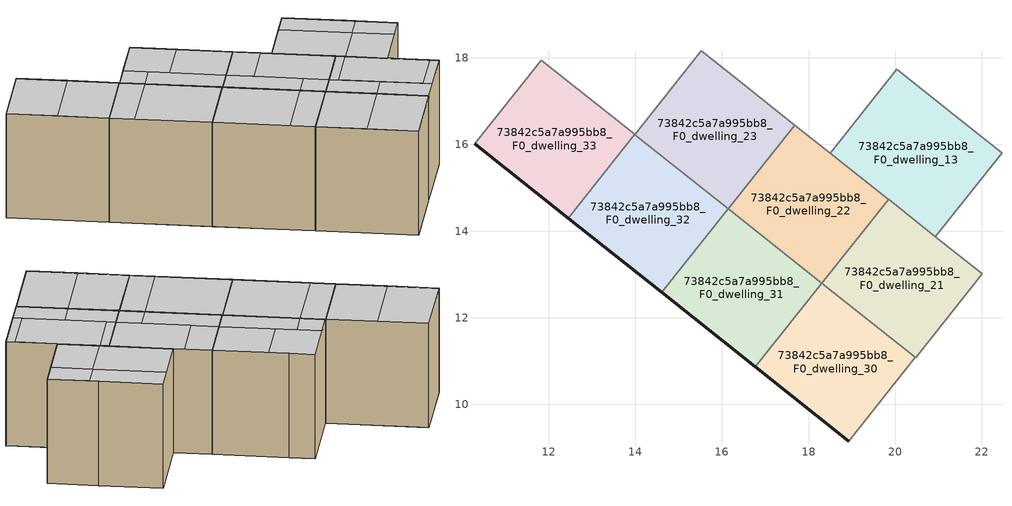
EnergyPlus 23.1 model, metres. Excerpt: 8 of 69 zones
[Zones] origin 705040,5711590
73842c5a7a995bb8_F0_dwelling_13
 floor ground (EU_floor_Construction): 20.93,13.87 22.46,15.8 20.04,17.73 18.5,15.8 z0
 wall to 73842c5a7a995bb8_F0_dwelling_14 (EU_wall_Construction): 18.5,15.8 20.04,17.73 z0:3
 wall to 73842c5a7a995bb8_F0_dwelling_12 (EU_wall_Construction): 22.46,15.8 20.93,13.87 z0:3
 wall to 73842c5a7a995bb8_F0_dwelling_5 (EU_wall_Construction): 20.04,17.73 21.39,16.65 z0:3
 wall to 73842c5a7a995bb8_F0_dwelling_22 (EU_wall_Construction): 19.85,14.73 18.5,15.8 z0:3
 wall to 73842c5a7a995bb8_F0_dwelling_21 (EU_wall_Construction): 20.93,13.87 19.85,14.73 z0:3
 wall to 73842c5a7a995bb8_F0_dwelling_4 (EU_wall_Construction): 21.39,16.65 22.46,15.8 z0:3
 ceiling to 73842c5a7a995bb8_F1_dwelling_5 (EU_floor_Construction): 22.46,15.8 21.95,15.16 21.08,15.86 21.59,16.5 z3
 ceiling to 73842c5a7a995bb8_F1_dwelling_17 (EU_floor_Construction): 21.07,15.86 20.04,14.57 18.5,15.8 19.52,17.09 z3
 ceiling to 73842c5a7a995bb8_F1_dwelling_16 (EU_floor_Construction): 21.95,15.16 20.93,13.87 20.04,14.57 21.07,15.86 z3
 ceiling to 73842c5a7a995bb8_F1_dwelling_6 (EU_floor_Construction): 21.59,16.5 21.08,15.86 19.52,17.09 20.04,17.73 z3
73842c5a7a995bb8_F0_dwelling_21
 floor ground (EU_floor_Construction): 20.47,11.08 22.01,13.02 19.85,14.73 18.31,12.8 z0
 wall to 73842c5a7a995bb8_F0_dwelling_22 (EU_wall_Construction): 18.31,12.8 19.85,14.73 z0:3
 wall to 73842c5a7a995bb8_F0_dwelling_20 (EU_wall_Construction): 22.01,13.02 20.47,11.08 z0:3
 wall to 73842c5a7a995bb8_F0_dwelling_30 (EU_wall_Construction): 20.46,11.09 18.31,12.8 z0:3
 wall to 73842c5a7a995bb8_F0_dwelling_29 (EU_wall_Construction): 20.47,11.08,3 20.47,11.08,1.5 20.46,11.09,3
 wall to 73842c5a7a995bb8_F0_dwelling_12 (EU_wall_Construction): 20.93,13.87 22,13.02 z0:3
 ceiling to 73842c5a7a995bb8_F1_dwelling_16 (EU_floor_Construction): 21.81,13.17 20.79,11.88 19.02,13.29 20.04,14.57 z3
 ceiling to 73842c5a7a995bb8_F1_dwelling_27 (EU_floor_Construction): 20.98,11.73 20.47,11.08 19.39,11.94 19.9,12.59 z3
 ceiling adiabatic (EU_roof_Construction): 19.9,12.59 19.39,11.94 18.31,12.8 18.82,13.44 z3
 ceiling to 73842c5a7a995bb8_F1_dwelling_17 (EU_floor_Construction): 20.04,14.57 19.02,13.29 18.82,13.44 19.85,14.73 z3
 ceiling to 73842c5a7a995bb8_F1_dwelling_15 (EU_floor_Construction): 22.01,13.02 20.98,11.73 20.79,11.88 21.81,13.17 z3
73842c5a7a995bb8_F0_dwelling_22
 floor ground (EU_floor_Construction): 18.31,12.8 19.85,14.73 17.69,16.45 16.15,14.51 z0
 wall to 73842c5a7a995bb8_F0_dwelling_23 (EU_wall_Construction): 16.15,14.51 17.69,16.45 z0:3
 wall to 73842c5a7a995bb8_F0_dwelling_31 (EU_wall_Construction): 18.31,12.8 16.15,14.51 z0:3
 wall to 73842c5a7a995bb8_F0_dwelling_14 (EU_wall_Construction): 17.69,16.44 18.5,15.8 z0:3
 ceiling to 73842c5a7a995bb8_F1_dwelling_17 (EU_floor_Construction): 19.85,14.73 18.82,13.44 17.25,14.69 18.28,15.98 z3
 ceiling to 73842c5a7a995bb8_F1_dwelling_29 (EU_floor_Construction): 18.28,13.87 17.77,13.23 16.15,14.51 16.66,15.16 z3
 ceiling to 73842c5a7a995bb8_F1_dwelling_18 (EU_floor_Construction): 18.28,15.98 17.25,14.69 16.66,15.16 17.69,16.45 z3
 ceiling adiabatic (EU_roof_Construction): 19.85,14.73 18.31,12.8 16.15,14.51 17.77,13.23 18.28,13.87 18.82,13.44 z3
73842c5a7a995bb8_F0_dwelling_23
 floor ground (EU_floor_Construction): 16.15,14.51 17.69,16.45 15.53,18.16 13.99,16.23 z0
 wall to 73842c5a7a995bb8_F0_dwelling_24 (EU_wall_Construction): 13.99,16.23 15.53,18.16 z0:3
 wall to 73842c5a7a995bb8_F0_dwelling_14 (EU_wall_Construction): 16.07,17.73 17.69,16.45 z0:3
 wall to 73842c5a7a995bb8_F0_dwelling_32 (EU_wall_Construction): 16.15,14.52 13.99,16.23 z0:3
 wall to 73842c5a7a995bb8_F0_dwelling_15 (EU_wall_Construction): 15.53,18.16 16.07,17.73 z0:3
 wall to 73842c5a7a995bb8_F0_dwelling_31 (EU_wall_Construction): 16.15,14.51,3 16.15,14.51,1.5 16.15,14.52,3
 ceiling to 73842c5a7a995bb8_F1_dwelling_30 (EU_floor_Construction): 16.66,15.16 16.15,14.52 14.53,15.8 15.04,16.45 z3
 ceiling to 73842c5a7a995bb8_F1_dwelling_18 (EU_floor_Construction): 17.69,16.45 16.66,15.16 15.49,16.09 16.51,17.38 z3
 ceiling to 73842c5a7a995bb8_F1_dwelling_19 (EU_floor_Construction): 16.51,17.38 15.49,16.09 14.5,16.87 15.53,18.16 z3
 ceiling to 73842c5a7a995bb8_F1_dwelling_31 (EU_floor_Construction): 15.04,16.45 14.53,15.8 13.99,16.23 14.5,16.87 z3
73842c5a7a995bb8_F0_dwelling_30
 floor ground (EU_floor_Construction): 18.93,9.15 20.46,11.09 18.31,12.8 16.77,10.87 z0
 wall outside (EU_wall_Construction): 18.93,9.15 16.77,10.87 z0:3
 wall to 73842c5a7a995bb8_F0_dwelling_29 (EU_wall_Construction): 20.46,11.09 18.93,9.15 z0:3
 wall to 73842c5a7a995bb8_F0_dwelling_31 (EU_wall_Construction): 16.77,10.87 18.31,12.8 z0:3
 ceiling to 73842c5a7a995bb8_F1_dwelling_27 (EU_floor_Construction): 20.46,11.09 18.93,9.15 17.85,10.01 19.39,11.94 z3
 ceiling to 73842c5a7a995bb8_F1_dwelling_28 (EU_floor_Construction): 19.39,11.94 17.85,10.01 16.77,10.87 18.31,12.8 z3
73842c5a7a995bb8_F0_dwelling_31
 floor ground (EU_floor_Construction): 16.77,10.87 18.31,12.8 16.15,14.52 14.61,12.58 z0
 wall outside (EU_wall_Construction): 16.77,10.87 14.61,12.58 z0:3
 wall to 73842c5a7a995bb8_F0_dwelling_32 (EU_wall_Construction): 14.61,12.58 16.15,14.52 z0:3
 ceiling to 73842c5a7a995bb8_F1_dwelling_29 (EU_floor_Construction): 17.77,13.23 16.23,11.3 14.61,12.58 16.15,14.52 z3
 ceiling to 73842c5a7a995bb8_F1_dwelling_28 (EU_floor_Construction): 18.31,12.8 16.77,10.87 16.23,11.3 17.77,13.23 z3
73842c5a7a995bb8_F0_dwelling_32
 floor ground (EU_floor_Construction): 14.61,12.58 16.15,14.52 13.99,16.23 12.45,14.3 z0
 wall outside (EU_wall_Construction): 14.61,12.58 12.45,14.3 z0:3
 wall to 73842c5a7a995bb8_F0_dwelling_33 (EU_wall_Construction): 12.45,14.3 13.99,16.23 z0:3
 ceiling to 73842c5a7a995bb8_F1_dwelling_30 (EU_floor_Construction): 16.15,14.52 14.61,12.58 12.99,13.87 14.53,15.8 z3
 ceiling to 73842c5a7a995bb8_F1_dwelling_31 (EU_floor_Construction): 14.53,15.8 12.99,13.87 12.45,14.3 13.99,16.23 z3
73842c5a7a995bb8_F0_dwelling_33
 floor ground (EU_floor_Construction): 12.45,14.3 13.99,16.23 11.83,17.95 10.29,16.01 z0
 wall outside (EU_wall_Construction): 12.45,14.3 10.29,16.01 z0:3
 wall to 73842c5a7a995bb8_F0_dwelling_34 (EU_wall_Construction): 10.29,16.01 11.83,17.95 z0:3
 wall to 73842c5a7a995bb8_F0_dwelling_24 (EU_wall_Construction): 11.83,17.94 13.99,16.23 z0:3
 wall to 73842c5a7a995bb8_F0_dwelling_25 (EU_wall_Construction): 11.83,17.95,3 11.83,17.95,1.5 11.83,17.94,3
 ceiling to 73842c5a7a995bb8_F1_dwelling_31 (EU_floor_Construction): 13.99,16.23 12.45,14.3 11.37,15.16 12.91,17.09 z3
 ceiling to 73842c5a7a995bb8_F1_dwelling_32 (EU_floor_Construction): 12.91,17.09 11.37,15.16 10.29,16.01 11.83,17.95 z3
[Building]
EU S2 Campaign: North Axis=0; Terrain=City; Solar Distribution=FullExterior
[Site:Location]
London: Latitude=51.5; Longitude=-0.5; Time Zone=0; Elevation=25
[SizingPeriod:WeatherFileDays]
AnnualSizingPeriod: Begin Month=1; Begin Day of Month=1; End Month=12; End Day of Month=31; Day of Week for Start Day=Monday; Use Weather File Daylight Saving Period=No; Use Weather File Rain and Snow Indicators=No
[MATERIAL]
EU_InternalMass_Material: Roughness=MediumRough; Thickness=0.1; Conductivity=1; Density=1800; Specific Heat=900; Thermal Absorptance=0.9; Solar Absorptance=0.7; Visible Absorptance=0.7
[MATERIAL:NOMASS] Roughness=MediumRough; Thermal Absorptance=0.9; Solar Absorptance=0.7; Visible Absorptance=0.7
Name | Thermal Resistance
EU_wall_NoMass | 0.635353
EU_roof_NoMass | 0.675062
EU_floor_NoMass | 1.96382
[CONSTRUCTION]
EU_wall_Construction: EU_wall_NoMass
EU_roof_Construction: EU_roof_NoMass
EU_floor_Construction: EU_floor_NoMass
EU_InternalMass_Construction: EU_InternalMass_Material
[ZONE] Type=1; Multiplier=1; Ceiling Height=autocalculate; Floor Area=autocalculate; Part of Total Floor Area=Yes
Name | Volume
73842c5a7a995bb8_F0_dwelling_13 | 22.9768
73842c5a7a995bb8_F0_dwelling_21 | 20.4163
73842c5a7a995bb8_F0_dwelling_22 | 20.4126
73842c5a7a995bb8_F0_dwelling_23 | 20.4185
73842c5a7a995bb8_F0_dwelling_30 | 20.4177
73842c5a7a995bb8_F0_dwelling_31; 73842c5a7a995bb8_F0_dwelling_33 | 20.417
73842c5a7a995bb8_F0_dwelling_32 | 20.428
[INTERNALMASS] Construction=EU_InternalMass_Construction
Name | Zone or ZoneList | Surface Area
73842c5a7a995bb8_F0_dwelling_13_EU_InternalMass | 73842c5a7a995bb8_F0_dwelling_13 | 7.6587
73842c5a7a995bb8_F0_dwelling_21_EU_InternalMass | 73842c5a7a995bb8_F0_dwelling_21 | 6.80587
73842c5a7a995bb8_F0_dwelling_22_EU_InternalMass | 73842c5a7a995bb8_F0_dwelling_22 | 6.80434
73842c5a7a995bb8_F0_dwelling_23_EU_InternalMass | 73842c5a7a995bb8_F0_dwelling_23 | 6.80587
73842c5a7a995bb8_F0_dwelling_30_EU_InternalMass | 73842c5a7a995bb8_F0_dwelling_30 | 6.80587
73842c5a7a995bb8_F0_dwelling_31_EU_InternalMass | 73842c5a7a995bb8_F0_dwelling_31 | 6.80587
73842c5a7a995bb8_F0_dwelling_32_EU_InternalMass | 73842c5a7a995bb8_F0_dwelling_32 | 6.80934
73842c5a7a995bb8_F0_dwelling_33_EU_InternalMass | 73842c5a7a995bb8_F0_dwelling_33 | 6.80587
[OTHEREQUIPMENT] Fuel Type=Electricity; Design Level Calculation Method=Watts/Area; Power per Zone Floor Area=1; Fraction Latent=0; Fraction Radiant=0; Fraction Lost=0; Carbon Dioxide Generation Rate=0; EndUse Subcategory=EU_Step8_InternalGains
Name | Zone or ZoneList or Space or SpaceList | Schedule
EU_Step8_InternalGain_73842c5a7a995bb8_F0_dwelling_13_f000 | 73842c5a7a995bb8_F0_dwelling_13 | EU_Step8_GainSchedule_73842c5a7a995bb8_F0_dwelling_13_f000
EU_Step8_InternalGain_73842c5a7a995bb8_F0_dwelling_21_f000 | 73842c5a7a995bb8_F0_dwelling_21 | EU_Step8_GainSchedule_73842c5a7a995bb8_F0_dwelling_21_f000
EU_Step8_InternalGain_73842c5a7a995bb8_F0_dwelling_22_f000 | 73842c5a7a995bb8_F0_dwelling_22 | EU_Step8_GainSchedule_73842c5a7a995bb8_F0_dwelling_22_f000
EU_Step8_InternalGain_73842c5a7a995bb8_F0_dwelling_23_f000 | 73842c5a7a995bb8_F0_dwelling_23 | EU_Step8_GainSchedule_73842c5a7a995bb8_F0_dwelling_23_f000
EU_Step8_InternalGain_73842c5a7a995bb8_F0_dwelling_30_f000 | 73842c5a7a995bb8_F0_dwelling_30 | EU_Step8_GainSchedule_73842c5a7a995bb8_F0_dwelling_30_f000
EU_Step8_InternalGain_73842c5a7a995bb8_F0_dwelling_31_f000 | 73842c5a7a995bb8_F0_dwelling_31 | EU_Step8_GainSchedule_73842c5a7a995bb8_F0_dwelling_31_f000
EU_Step8_InternalGain_73842c5a7a995bb8_F0_dwelling_32_f000 | 73842c5a7a995bb8_F0_dwelling_32 | EU_Step8_GainSchedule_73842c5a7a995bb8_F0_dwelling_32_f000
EU_Step8_InternalGain_73842c5a7a995bb8_F0_dwelling_33_f000 | 73842c5a7a995bb8_F0_dwelling_33 | EU_Step8_GainSchedule_73842c5a7a995bb8_F0_dwelling_33_f000
[ZONEVENTILATION:DESIGNFLOWRATE] Schedule=EU_AlwaysOn; Design Flow Rate Calculation Method=AirChanges/Hour; Air Changes per Hour=0.555504; Ventilation Type=Natural; Fan Pressure Rise=0; Fan Total Efficiency=1; Constant Term Coefficient=1; Temperature Term Coefficient=0; Velocity Term Coefficient=0; Velocity Squared Term Coefficient=0; Minimum Indoor Temperature=-100; Maximum Indoor Temperature=100; Delta Temperature=-100; Minimum Outdoor Temperature=-100; Maximum Outdoor Temperature=100; Maximum Wind Speed=40
Name | Zone or ZoneList or Space or SpaceList
EU_ConstantAir_73842c5a7a995bb8_F0_dwelling_13 | 73842c5a7a995bb8_F0_dwelling_13
EU_ConstantAir_73842c5a7a995bb8_F0_dwelling_21 | 73842c5a7a995bb8_F0_dwelling_21
EU_ConstantAir_73842c5a7a995bb8_F0_dwelling_22 | 73842c5a7a995bb8_F0_dwelling_22
EU_ConstantAir_73842c5a7a995bb8_F0_dwelling_23 | 73842c5a7a995bb8_F0_dwelling_23
EU_ConstantAir_73842c5a7a995bb8_F0_dwelling_30 | 73842c5a7a995bb8_F0_dwelling_30
EU_ConstantAir_73842c5a7a995bb8_F0_dwelling_31 | 73842c5a7a995bb8_F0_dwelling_31
EU_ConstantAir_73842c5a7a995bb8_F0_dwelling_32 | 73842c5a7a995bb8_F0_dwelling_32
EU_ConstantAir_73842c5a7a995bb8_F0_dwelling_33 | 73842c5a7a995bb8_F0_dwelling_33
[HVACTEMPLATE:THERMOSTAT] Constant Heating Setpoint=20; Constant Cooling Setpoint=50
EU_HeatOnly_73842c5a7a995bb8_F0_dwelling_0; EU_HeatOnly_73842c5a7a995bb8_F0_dwelling_1; EU_HeatOnly_73842c5a7a995bb8_F0_dwelling_2; EU_HeatOnly_73842c5a7a995bb8_F0_dwelling_3; EU_HeatOnly_73842c5a7a995bb8_F0_dwelling_4; EU_HeatOnly_73842c5a7a995bb8_F0_dwelling_5; EU_HeatOnly_73842c5a7a995bb8_F0_dwelling_6; EU_HeatOnly_73842c5a7a995bb8_F0_dwelling_7; EU_HeatOnly_73842c5a7a995bb8_F0_dwelling_8; EU_HeatOnly_73842c5a7a995bb8_F0_dwelling_9; EU_HeatOnly_73842c5a7a995bb8_F0_dwelling_10; EU_HeatOnly_73842c5a7a995bb8_F0_dwelling_11; EU_HeatOnly_73842c5a7a995bb8_F0_dwelling_12; EU_HeatOnly_73842c5a7a995bb8_F0_dwelling_13; EU_HeatOnly_73842c5a7a995bb8_F0_dwelling_14; EU_HeatOnly_73842c5a7a995bb8_F0_dwelling_15; EU_HeatOnly_73842c5a7a995bb8_F0_dwelling_16; EU_HeatOnly_73842c5a7a995bb8_F0_dwelling_17; EU_HeatOnly_73842c5a7a995bb8_F0_dwelling_18; EU_HeatOnly_73842c5a7a995bb8_F0_dwelling_19; EU_HeatOnly_73842c5a7a995bb8_F0_dwelling_20; EU_HeatOnly_73842c5a7a995bb8_F0_dwelling_21; EU_HeatOnly_73842c5a7a995bb8_F0_dwelling_22; EU_HeatOnly_73842c5a7a995bb8_F0_dwelling_23; EU_HeatOnly_73842c5a7a995bb8_F0_dwelling_24; EU_HeatOnly_73842c5a7a995bb8_F0_dwelling_25; EU_HeatOnly_73842c5a7a995bb8_F0_dwelling_26; EU_HeatOnly_73842c5a7a995bb8_F0_dwelling_27; EU_HeatOnly_73842c5a7a995bb8_F0_dwelling_28; EU_HeatOnly_73842c5a7a995bb8_F0_dwelling_29; EU_HeatOnly_73842c5a7a995bb8_F0_dwelling_30; EU_HeatOnly_73842c5a7a995bb8_F0_dwelling_31; EU_HeatOnly_73842c5a7a995bb8_F0_dwelling_32; EU_HeatOnly_73842c5a7a995bb8_F0_dwelling_33; EU_HeatOnly_73842c5a7a995bb8_F0_dwelling_34; EU_HeatOnly_73842c5a7a995bb8_F1_dwelling_0; EU_HeatOnly_73842c5a7a995bb8_F1_dwelling_1; EU_HeatOnly_73842c5a7a995bb8_F1_dwelling_2; EU_HeatOnly_73842c5a7a995bb8_F1_dwelling_3; EU_HeatOnly_73842c5a7a995bb8_F1_dwelling_4; EU_HeatOnly_73842c5a7a995bb8_F1_dwelling_5; EU_HeatOnly_73842c5a7a995bb8_F1_dwelling_6; EU_HeatOnly_73842c5a7a995bb8_F1_dwelling_7; EU_HeatOnly_73842c5a7a995bb8_F1_dwelling_8; EU_HeatOnly_73842c5a7a995bb8_F1_dwelling_9; EU_HeatOnly_73842c5a7a995bb8_F1_dwelling_10; EU_HeatOnly_73842c5a7a995bb8_F1_dwelling_11; EU_HeatOnly_73842c5a7a995bb8_F1_dwelling_12; EU_HeatOnly_73842c5a7a995bb8_F1_dwelling_13; EU_HeatOnly_73842c5a7a995bb8_F1_dwelling_14; EU_HeatOnly_73842c5a7a995bb8_F1_dwelling_15; EU_HeatOnly_73842c5a7a995bb8_F1_dwelling_16; EU_HeatOnly_73842c5a7a995bb8_F1_dwelling_17; EU_HeatOnly_73842c5a7a995bb8_F1_dwelling_18; EU_HeatOnly_73842c5a7a995bb8_F1_dwelling_19; EU_HeatOnly_73842c5a7a995bb8_F1_dwelling_20; EU_HeatOnly_73842c5a7a995bb8_F1_dwelling_21; EU_HeatOnly_73842c5a7a995bb8_F1_dwelling_22; EU_HeatOnly_73842c5a7a995bb8_F1_dwelling_23; EU_HeatOnly_73842c5a7a995bb8_F1_dwelling_24; EU_HeatOnly_73842c5a7a995bb8_F1_dwelling_25; EU_HeatOnly_73842c5a7a995bb8_F1_dwelling_26; EU_HeatOnly_73842c5a7a995bb8_F1_dwelling_27; EU_HeatOnly_73842c5a7a995bb8_F1_dwelling_28; EU_HeatOnly_73842c5a7a995bb8_F1_dwelling_29; EU_HeatOnly_73842c5a7a995bb8_F1_dwelling_30; EU_HeatOnly_73842c5a7a995bb8_F1_dwelling_31; EU_HeatOnly_73842c5a7a995bb8_F1_dwelling_32; EU_HeatOnly_73842c5a7a995bb8_F1_dwelling_33
[HVACTEMPLATE:ZONE:IDEALLOADSAIRSYSTEM] System Availability Schedule=EU_AlwaysOn; Maximum Heating Supply Air Temperature=50; Minimum Cooling Supply Air Temperature=13; Maximum Heating Supply Air Humidity Ratio=0.0156; Minimum Cooling Supply Air Humidity Ratio=0.0077; Heating Limit=NoLimit; Cooling Limit=NoLimit; Heating Availability Schedule=EU_AlwaysOn; Cooling Availability Schedule=EU_CoolingOff; Dehumidification Control Type=ConstantSensibleHeatRatio; Cooling Sensible Heat Ratio=0.7; Dehumidification Setpoint=60; Humidification Control Type=None; Humidification Setpoint=30; Outdoor Air Method=None; Outdoor Air Flow Rate per Person=0.00944; Outdoor Air Flow Rate per Zone Floor Area=0; Outdoor Air Flow Rate per Zone=0; Demand Controlled Ventilation Type=None; Outdoor Air Economizer Type=NoEconomizer; Heat Recovery Type=None; Sensible Heat Recovery Effectiveness=0.7; Latent Heat Recovery Effectiveness=0.65
Name | Template Thermostat
73842c5a7a995bb8_F0_dwelling_13 | EU_HeatOnly_73842c5a7a995bb8_F0_dwelling_13
73842c5a7a995bb8_F0_dwelling_21 | EU_HeatOnly_73842c5a7a995bb8_F0_dwelling_21
73842c5a7a995bb8_F0_dwelling_22 | EU_HeatOnly_73842c5a7a995bb8_F0_dwelling_22
73842c5a7a995bb8_F0_dwelling_23 | EU_HeatOnly_73842c5a7a995bb8_F0_dwelling_23
73842c5a7a995bb8_F0_dwelling_30 | EU_HeatOnly_73842c5a7a995bb8_F0_dwelling_30
73842c5a7a995bb8_F0_dwelling_31 | EU_HeatOnly_73842c5a7a995bb8_F0_dwelling_31
73842c5a7a995bb8_F0_dwelling_32 | EU_HeatOnly_73842c5a7a995bb8_F0_dwelling_32
73842c5a7a995bb8_F0_dwelling_33 | EU_HeatOnly_73842c5a7a995bb8_F0_dwelling_33
[SIZING:ZONE] Zone Cooling Design Supply Air Temperature Input Method=SupplyAirTemperature; Zone Cooling Design Supply Air Temperature=13; Zone Heating Design Supply Air Temperature Input Method=SupplyAirTemperature; Zone Heating Design Supply Air Temperature=50; Zone Cooling Design Supply Air Humidity Ratio=0.008; Zone Heating Design Supply Air Humidity Ratio=0.008; Cooling Design Air Flow Method=DesignDay; Cooling Design Air Flow Rate=0; Cooling Minimum Air Flow per Zone Floor Area=0.000762; Cooling Minimum Air Flow=0; Cooling Minimum Air Flow Fraction=0.2; Heating Design Air Flow Method=DesignDay; Heating Design Air Flow Rate=0; Heating Maximum Air Flow per Zone Floor Area=0.002032; Heating Maximum Air Flow=0.141576; Heating Maximum Air Flow Fraction=0.3; Account for Dedicated Outdoor Air System=No; Dedicated Outdoor Air System Control Strategy=NeutralSupplyAir; Dedicated Outdoor Air Low Setpoint Temperature for Design=autosize; Dedicated Outdoor Air High Setpoint Temperature for Design=autosize; Zone Load Sizing Method=Sensible Load Only No Latent Load; Zone Latent Cooling Design Supply Air Humidity Ratio Input Method=HumidityRatioDifference; Zone Cooling Design Supply Air Humidity Ratio Difference=0.005; Zone Latent Heating Design Supply Air Humidity Ratio Input Method=HumidityRatioDifference; Zone Humidification Design Supply Air Humidity Ratio Difference=0.005
73842c5a7a995bb8_F0_dwelling_13; 73842c5a7a995bb8_F0_dwelling_21; 73842c5a7a995bb8_F0_dwelling_22; 73842c5a7a995bb8_F0_dwelling_23; 73842c5a7a995bb8_F0_dwelling_30; 73842c5a7a995bb8_F0_dwelling_31; 73842c5a7a995bb8_F0_dwelling_32; 73842c5a7a995bb8_F0_dwelling_33
[SCHEDULE:CONSTANT]
Name | Hourly Value
EU_AlwaysOn | 1
EU_CoolingOff | 0
[SCHEDULE:FILE] Column Number=1; Rows to Skip at Top=0; Number of Hours of Data=8760; Column Separator=Comma; Interpolate to Timestep=No; Minutes per Item=60; Adjust Schedule for Daylight Savings=Yes
Name | File
EU_Step8_GainSchedule_73842c5a7a995bb8_F0_dwelling_13_f000 | ../../schedules/73842c5a7a995bb8/73842c5a7a995bb8_F0_dwelling_13_f000_gain.csv
EU_Step8_GainSchedule_73842c5a7a995bb8_F0_dwelling_21_f000 | ../../schedules/73842c5a7a995bb8/73842c5a7a995bb8_F0_dwelling_21_f000_gain.csv
EU_Step8_GainSchedule_73842c5a7a995bb8_F0_dwelling_22_f000 | ../../schedules/73842c5a7a995bb8/73842c5a7a995bb8_F0_dwelling_22_f000_gain.csv
EU_Step8_GainSchedule_73842c5a7a995bb8_F0_dwelling_23_f000 | ../../schedules/73842c5a7a995bb8/73842c5a7a995bb8_F0_dwelling_23_f000_gain.csv
EU_Step8_GainSchedule_73842c5a7a995bb8_F0_dwelling_30_f000 | ../../schedules/73842c5a7a995bb8/73842c5a7a995bb8_F0_dwelling_30_f000_gain.csv
EU_Step8_GainSchedule_73842c5a7a995bb8_F0_dwelling_31_f000 | ../../schedules/73842c5a7a995bb8/73842c5a7a995bb8_F0_dwelling_31_f000_gain.csv
EU_Step8_GainSchedule_73842c5a7a995bb8_F0_dwelling_32_f000 | ../../schedules/73842c5a7a995bb8/73842c5a7a995bb8_F0_dwelling_32_f000_gain.csv
EU_Step8_GainSchedule_73842c5a7a995bb8_F0_dwelling_33_f000 | ../../schedules/73842c5a7a995bb8/73842c5a7a995bb8_F0_dwelling_33_f000_gain.csv
